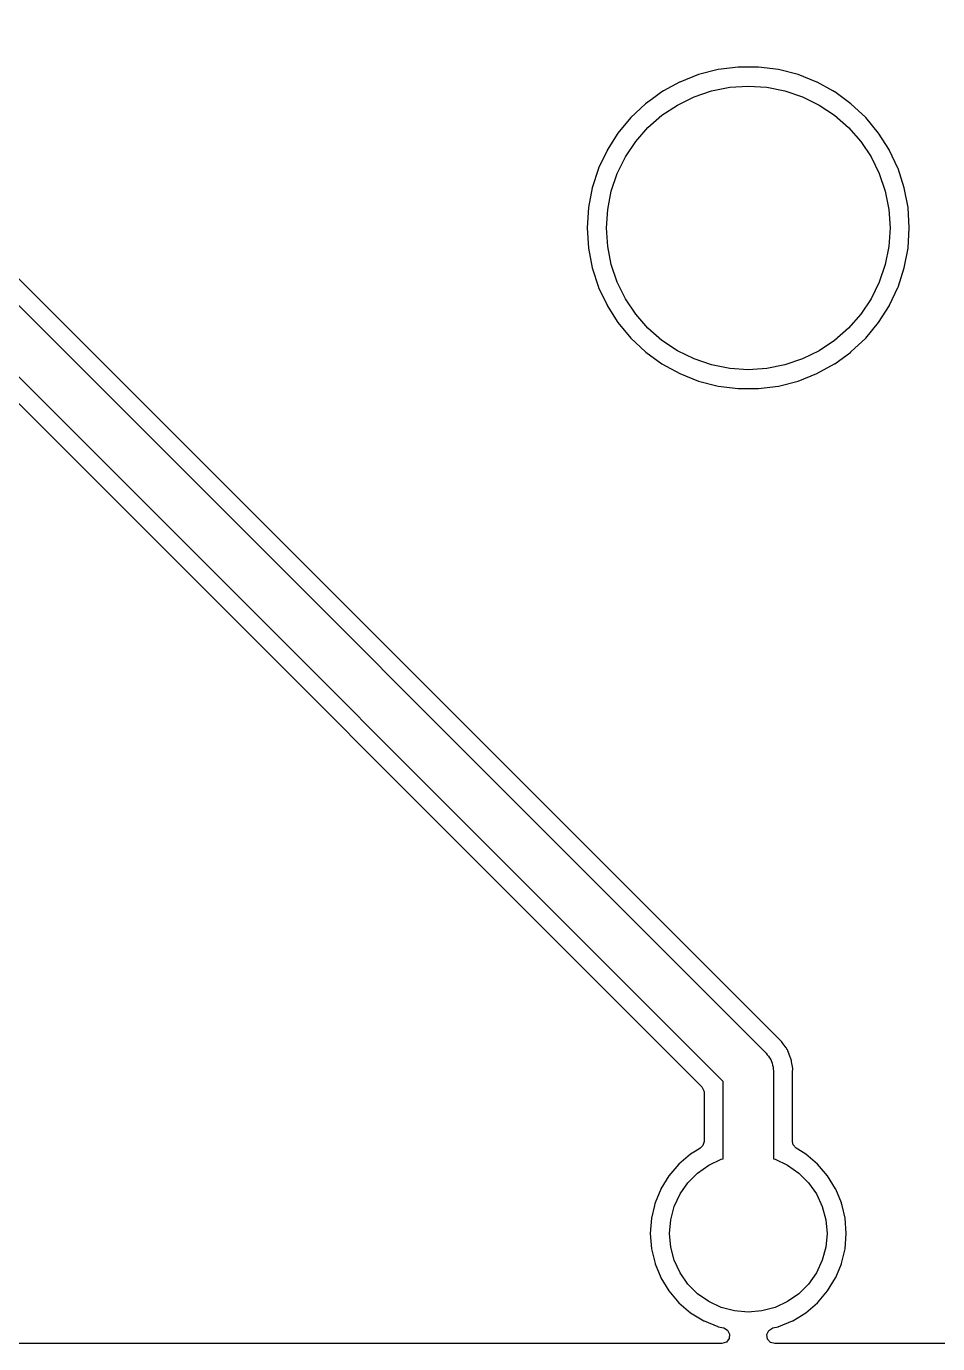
# Model space of a CAD drawing. Extents: x 0.03 to 3.57, y 0.02 to 2.81.
# Drawn here: x 0.599 to 1.168, y 0.02 to 0.842 of the extents above; entities that cross this region are included whole.
import ezdxf

# ---------------------------------------------------------------- set-up
doc = ezdxf.new("R2010")
doc.units = 0
doc.header["$MEASUREMENT"] = 0
doc.layers.add('BLACK', color=7, linetype='CONTINUOUS')

msp = doc.modelspace()

# ---------------------------------------------------------------- linework, layer by layer
at = {"layer": 'BLACK', "linetype": 'CONTINUOUS'}
for p, q in [((1.06882, 0.21018), (0.43662, 0.84238)), ((0.42614, 0.83614), (1.06114, 0.20114)), ((1.03115, 0.81537), (1.01891, 0.81222)), ((1.04368, 0.81695), (1.03115, 0.81537)), ((1.05632, 0.81695), (1.04368, 0.81695)), ((1.06885, 0.81537), (1.05632, 0.81695)), ((1.08109, 0.81222), (1.06885, 0.81537)), ((1.03425, 0.18348), (0.40848, 0.80925)), ((1.00703, 0.8075), (0.99714, 0.80207)), ((1.00716, 0.80757), (1.00703, 0.8075)), ((1.00703, 0.8075), (1.00703, 0.8075)), ((1.01891, 0.81222), (1.00716, 0.80757)), ((1.09284, 0.80757), (1.08109, 0.81222)), ((1.09297, 0.8075), (1.09284, 0.80757)), ((1.10286, 0.80207), (1.09297, 0.8075)), ((1.09297, 0.8075), (1.09297, 0.8075)), ((0.99596, 0.80139), (0.99008, 0.79712)), ((0.99609, 0.80149), (0.99596, 0.80139)), ((0.99596, 0.80139), (0.99596, 0.80139)), ((0.99714, 0.80207), (0.99609, 0.80149)), ((1.00571, 0.79325), (1.0161, 0.79837)), ((1.0161, 0.79837), (1.02707, 0.8021)), ((1.02707, 0.8021), (1.03844, 0.80436)), ((1.03844, 0.80436), (1.05, 0.80512)), ((1.05, 0.80512), (1.06156, 0.80436)), ((1.06156, 0.80436), (1.07293, 0.8021)), ((1.07293, 0.8021), (1.0839, 0.79837)), ((1.0839, 0.79837), (1.09429, 0.79325)), ((1.10391, 0.80149), (1.10286, 0.80207)), ((1.10404, 0.80139), (1.10391, 0.80149)), ((1.10992, 0.79712), (1.10404, 0.80139)), ((1.10404, 0.80139), (1.10404, 0.80139)), ((0.40503, 0.79597), (1.02097, 0.18003)), ((0.98587, 0.79406), (0.97666, 0.78541)), ((0.99008, 0.79712), (0.98587, 0.79406)), ((0.99607, 0.78681), (1.00571, 0.79325)), ((1.09429, 0.79325), (1.10393, 0.78681)), ((1.11413, 0.79406), (1.10992, 0.79712)), ((1.12334, 0.78541), (1.11413, 0.79406)), ((0.97666, 0.78541), (0.9686, 0.77567)), ((0.98736, 0.77917), (0.99607, 0.78681)), ((1.10393, 0.78681), (1.11264, 0.77917)), ((1.1314, 0.77567), (1.12334, 0.78541)), ((0.9686, 0.77567), (0.96183, 0.76501)), ((0.97972, 0.77046), (0.98736, 0.77917)), ((1.11264, 0.77917), (1.12028, 0.77046)), ((1.13817, 0.76501), (1.1314, 0.77567)), ((0.97328, 0.76083), (0.97972, 0.77046)), ((1.12028, 0.77046), (1.12671, 0.76083)), ((0.96177, 0.76486), (0.95652, 0.75371)), ((0.96183, 0.76501), (0.96177, 0.76487)), ((0.96177, 0.76487), (0.96177, 0.76486)), ((0.96816, 0.75043), (0.97328, 0.76083)), ((1.12671, 0.76083), (1.13184, 0.75043)), ((1.13823, 0.76487), (1.13817, 0.76501)), ((1.13823, 0.76486), (1.13823, 0.76487)), ((1.14348, 0.75371), (1.13823, 0.76486)), ((0.95645, 0.75357), (0.95255, 0.74156)), ((0.95652, 0.75371), (0.95645, 0.75357)), ((0.96444, 0.73946), (0.96816, 0.75043)), ((1.13184, 0.75043), (1.13556, 0.73946)), ((1.14355, 0.75357), (1.14348, 0.75371)), ((1.14745, 0.74156), (1.14355, 0.75357)), ((0.95255, 0.74156), (0.95018, 0.72915)), ((1.14982, 0.72915), (1.14745, 0.74156)), ((0.96218, 0.7281), (0.96444, 0.73946)), ((1.13556, 0.73946), (1.13782, 0.7281)), ((0.95018, 0.72915), (0.94939, 0.71654)), ((0.96142, 0.71654), (0.96218, 0.7281)), ((1.13782, 0.7281), (1.13858, 0.71654)), ((1.15061, 0.71654), (1.14982, 0.72915)), ((0.94939, 0.71654), (0.95018, 0.70393)), ((0.96218, 0.70497), (0.96142, 0.71654)), ((1.13858, 0.71654), (1.13782, 0.70497)), ((1.14982, 0.70393), (1.15061, 0.71654)), ((0.95018, 0.70393), (0.95255, 0.69151)), ((0.96444, 0.69361), (0.96218, 0.70497)), ((1.13782, 0.70497), (1.13556, 0.69361)), ((1.14745, 0.69151), (1.14982, 0.70393)), ((0.95255, 0.69151), (0.95645, 0.6795)), ((0.96816, 0.68264), (0.96444, 0.69361)), ((1.13556, 0.69361), (1.13184, 0.68264)), ((1.14355, 0.6795), (1.14745, 0.69151)), ((0.95645, 0.6795), (0.95652, 0.67936)), ((0.95652, 0.67936), (0.95652, 0.67936)), ((0.95652, 0.67936), (0.96177, 0.66821)), ((0.97328, 0.67224), (0.96816, 0.68264)), ((1.13184, 0.68264), (1.12671, 0.67224)), ((1.13823, 0.66821), (1.14348, 0.67936)), ((1.14348, 0.67936), (1.14355, 0.6795)), ((1.14348, 0.67936), (1.14348, 0.67936)), ((0.96177, 0.66821), (0.96177, 0.66821)), ((0.96177, 0.66821), (0.96183, 0.66807)), ((0.96183, 0.66807), (0.9686, 0.6574)), ((0.97972, 0.66261), (0.97328, 0.67224)), ((1.12671, 0.67224), (1.12028, 0.66261)), ((1.1314, 0.6574), (1.13817, 0.66807)), ((1.13817, 0.66807), (1.13823, 0.66821)), ((1.13823, 0.66821), (1.13823, 0.66821)), ((0.98736, 0.6539), (0.97972, 0.66261)), ((1.12028, 0.66261), (1.11264, 0.6539)), ((0.9686, 0.6574), (0.97666, 0.64766)), ((0.99607, 0.64626), (0.98736, 0.6539)), ((1.11264, 0.6539), (1.10393, 0.64626)), ((1.12334, 0.64766), (1.1314, 0.6574)), ((0.97666, 0.64766), (0.98587, 0.63901)), ((1.00571, 0.63982), (0.99607, 0.64626)), ((1.10393, 0.64626), (1.09429, 0.63982)), ((1.11413, 0.63901), (1.12334, 0.64766)), ((0.98587, 0.63901), (0.98599, 0.63892)), ((0.98599, 0.63892), (0.98599, 0.63892)), ((0.98599, 0.63892), (0.99596, 0.63168)), ((1.0161, 0.6347), (1.00571, 0.63982)), ((1.02707, 0.63097), (1.0161, 0.6347)), ((1.0839, 0.6347), (1.07293, 0.63097)), ((1.09429, 0.63982), (1.0839, 0.6347)), ((1.10404, 0.63168), (1.11401, 0.63892)), ((1.11401, 0.63892), (1.11413, 0.63901)), ((1.11401, 0.63892), (1.11401, 0.63892)), ((0.99596, 0.63168), (0.99596, 0.63168)), ((0.99596, 0.63168), (0.99609, 0.63159)), ((0.99609, 0.63159), (1.00716, 0.6255)), ((1.00716, 0.6255), (1.01891, 0.62085)), ((1.03844, 0.62871), (1.02707, 0.63097)), ((1.05, 0.62795), (1.03844, 0.62871)), ((1.06156, 0.62871), (1.05, 0.62795)), ((1.07293, 0.63097), (1.06156, 0.62871)), ((1.08109, 0.62085), (1.09284, 0.6255)), ((1.09284, 0.6255), (1.10391, 0.63159)), ((1.10391, 0.63159), (1.10404, 0.63168)), ((1.10404, 0.63168), (1.10404, 0.63168)), ((1.01891, 0.62085), (1.03115, 0.61771)), ((1.03115, 0.61771), (1.04368, 0.61612)), ((1.05632, 0.61612), (1.06885, 0.61771)), ((1.06885, 0.61771), (1.08109, 0.62085)), ((1.04368, 0.61612), (1.05632, 0.61612)), ((1.06903, 0.20998), (1.06882, 0.21018)), ((1.07084, 0.20837), (1.06903, 0.20998)), ((1.07225, 0.20632), (1.07084, 0.20837)), ((1.0724, 0.20611), (1.07225, 0.20632)), ((1.07373, 0.20438), (1.0724, 0.20611)), ((1.06114, 0.20114), (1.06186, 0.20013)), ((1.06186, 0.20013), (1.06274, 0.19926)), ((1.06274, 0.19926), (1.0633, 0.19815)), ((1.0633, 0.19815), (1.06403, 0.19715)), ((1.07391, 0.20414), (1.07373, 0.20438)), ((1.07403, 0.20387), (1.07391, 0.20414)), ((1.0741, 0.20375), (1.07403, 0.20387)), ((1.07439, 0.20324), (1.0741, 0.20375)), ((1.07445, 0.20312), (1.07439, 0.20324)), ((1.07462, 0.20287), (1.07445, 0.20312)), ((1.07473, 0.20259), (1.07462, 0.20287)), ((1.0755, 0.20055), (1.07473, 0.20259)), ((1.07473, 0.20259), (1.07473, 0.20259)), ((1.0756, 0.20031), (1.0755, 0.20055)), ((1.07648, 0.1983), (1.0756, 0.20031)), ((1.0766, 0.19803), (1.07648, 0.1983)), ((1.07665, 0.19773), (1.0766, 0.19803)), ((1.07669, 0.19761), (1.07665, 0.19773)), ((1.07684, 0.19704), (1.07669, 0.19761)), ((1.06403, 0.19715), (1.06441, 0.19597)), ((1.06441, 0.19597), (1.06498, 0.19487)), ((1.06498, 0.19487), (1.06517, 0.19364)), ((1.06517, 0.19364), (1.06555, 0.19246)), ((1.06555, 0.19246), (1.06555, 0.19122)), ((1.06555, 0.19122), (1.06575, 0.19)), ((1.06575, 0.19), (1.06575, 0.13512)), ((1.07687, 0.19691), (1.07684, 0.19704)), ((1.07698, 0.19663), (1.07687, 0.19691)), ((1.07702, 0.19633), (1.07698, 0.19663)), ((1.07728, 0.19416), (1.07702, 0.19633)), ((1.07702, 0.19633), (1.07702, 0.19633)), ((1.07732, 0.1939), (1.07728, 0.19416)), ((1.07774, 0.19145), (1.07732, 0.1939)), ((1.07759, 0.18924), (1.07774, 0.19145)), ((1.07759, 0.18921), (1.07759, 0.18924)), ((1.03425, 0.13512), (1.03425, 0.18348)), ((1.07758, 0.18887), (1.07759, 0.18921)), ((1.07758, 0.14605), (1.07758, 0.18887)), ((1.02097, 0.18003), (1.02231, 0.17758)), ((1.02231, 0.17758), (1.02242, 0.17652)), ((1.02242, 0.17652), (1.02242, 0.14605)), ((1.01903, 0.1412), (1.01401, 0.13812)), ((1.02005, 0.14182), (1.01903, 0.1412)), ((1.02163, 0.14337), (1.02005, 0.14182)), ((1.02242, 0.14605), (1.02163, 0.14337)), ((1.07807, 0.1439), (1.07758, 0.14605)), ((1.07995, 0.14182), (1.07807, 0.1439)), ((1.08097, 0.1412), (1.07995, 0.14182)), ((1.08599, 0.13812), (1.08097, 0.1412)), ((1.0067, 0.13188), (1.00046, 0.12457)), ((1.01401, 0.13812), (1.0067, 0.13188)), ((1.02539, 0.1312), (1.03317, 0.13483)), ((1.03317, 0.13483), (1.03425, 0.13512)), ((1.06575, 0.13512), (1.06683, 0.13483)), ((1.06683, 0.13483), (1.07461, 0.1312)), ((1.0933, 0.13188), (1.08599, 0.13812)), ((1.09954, 0.12457), (1.0933, 0.13188)), ((1.00046, 0.12457), (0.99544, 0.11638)), ((1.0123, 0.12022), (1.01837, 0.12628)), ((1.01837, 0.12628), (1.02539, 0.1312)), ((1.07461, 0.1312), (1.08163, 0.12628)), ((1.08163, 0.12628), (1.0877, 0.12022)), ((1.10456, 0.11638), (1.09954, 0.12457)), ((0.99537, 0.1162), (0.99184, 0.10768)), ((0.99544, 0.11638), (0.99537, 0.1162)), ((0.99537, 0.1162), (0.99537, 0.1162)), ((1.00738, 0.11319), (1.0123, 0.12022)), ((1.0877, 0.12022), (1.09262, 0.11319)), ((1.10463, 0.1162), (1.10456, 0.11638)), ((1.10816, 0.10768), (1.10463, 0.1162)), ((1.10463, 0.1162), (1.10463, 0.1162)), ((0.99172, 0.10731), (0.99138, 0.10591)), ((0.99177, 0.1075), (0.99172, 0.10731)), ((0.99172, 0.10731), (0.99172, 0.10731)), ((0.99184, 0.10768), (0.99177, 0.1075)), ((0.99184, 0.10768), (0.99184, 0.10768)), ((1.00376, 0.10541), (1.00738, 0.11319)), ((1.09262, 0.11319), (1.09624, 0.10541)), ((1.10824, 0.1075), (1.10816, 0.10768)), ((1.10816, 0.10768), (1.10816, 0.10768)), ((1.10828, 0.10731), (1.10824, 0.1075)), ((1.10862, 0.10591), (1.10828, 0.10731)), ((1.10828, 0.10731), (1.10828, 0.10731)), ((0.99138, 0.10591), (0.98952, 0.09816)), ((1.00154, 0.09713), (1.00376, 0.10541)), ((1.09624, 0.10541), (1.09846, 0.09713)), ((1.11048, 0.09816), (1.10862, 0.10591)), ((0.98952, 0.09816), (0.98877, 0.08858)), ((1.00079, 0.08858), (1.00154, 0.09713)), ((1.09846, 0.09713), (1.09921, 0.08858)), ((1.11123, 0.08858), (1.11048, 0.09816)), ((0.98877, 0.08858), (0.98952, 0.079)), ((1.00154, 0.08004), (1.00079, 0.08858)), ((1.09921, 0.08858), (1.09846, 0.08004)), ((1.11048, 0.079), (1.11123, 0.08858)), ((0.98952, 0.079), (0.99177, 0.06966)), ((1.00376, 0.07175), (1.00154, 0.08004)), ((1.09846, 0.08004), (1.09624, 0.07175)), ((1.10824, 0.06966), (1.11048, 0.079)), ((0.99177, 0.06966), (0.99184, 0.06948)), ((0.99184, 0.06948), (0.99184, 0.06948)), ((0.99184, 0.06948), (0.99537, 0.06096)), ((1.00738, 0.06398), (1.00376, 0.07175)), ((1.09624, 0.07175), (1.09262, 0.06398)), ((1.10463, 0.06096), (1.10816, 0.06948)), ((1.10816, 0.06948), (1.10824, 0.06966)), ((1.10816, 0.06948), (1.10816, 0.06948)), ((0.99537, 0.06096), (0.99544, 0.06078)), ((0.99544, 0.06078), (1.00046, 0.05259)), ((1.0123, 0.05695), (1.00738, 0.06398)), ((1.09262, 0.06398), (1.0877, 0.05695)), ((1.09954, 0.05259), (1.10456, 0.06078)), ((1.10456, 0.06078), (1.10463, 0.06096)), ((1.00046, 0.05259), (1.0067, 0.04529)), ((1.01837, 0.05088), (1.0123, 0.05695)), ((1.02539, 0.04596), (1.01837, 0.05088)), ((1.08163, 0.05088), (1.07461, 0.04596)), ((1.0877, 0.05695), (1.08163, 0.05088)), ((1.0933, 0.04529), (1.09954, 0.05259)), ((1.0067, 0.04529), (1.01401, 0.03904)), ((1.03317, 0.04234), (1.02539, 0.04596)), ((1.04145, 0.04012), (1.03317, 0.04234)), ((1.06683, 0.04234), (1.05855, 0.04012)), ((1.07461, 0.04596), (1.06683, 0.04234)), ((1.08599, 0.03904), (1.0933, 0.04529)), ((1.01401, 0.03904), (1.0222, 0.03402)), ((1.0222, 0.03402), (1.02238, 0.03395)), ((1.02238, 0.03395), (1.02238, 0.03395)), ((1.02238, 0.03395), (1.0309, 0.03042)), ((1.05, 0.03937), (1.04145, 0.04012)), ((1.05855, 0.04012), (1.05, 0.03937)), ((1.0691, 0.03042), (1.07762, 0.03395)), ((1.07762, 0.03395), (1.0778, 0.03402)), ((1.07762, 0.03395), (1.07762, 0.03395)), ((1.0778, 0.03402), (1.08599, 0.03904)), ((1.0309, 0.03042), (1.0309, 0.03042)), ((1.0309, 0.03042), (1.03108, 0.03035)), ((1.03108, 0.03035), (1.03127, 0.0303)), ((1.03127, 0.0303), (1.03127, 0.0303)), ((1.03127, 0.0303), (1.03465, 0.02949)), ((1.03465, 0.02949), (1.03708, 0.0281)), ((1.03708, 0.0281), (1.03837, 0.02562)), ((1.03837, 0.02562), (1.03811, 0.02283)), ((1.06159, 0.02537), (1.06275, 0.02791)), ((1.06199, 0.0226), (1.06159, 0.02537)), ((1.06275, 0.02791), (1.06535, 0.02949)), ((1.06535, 0.02949), (1.06873, 0.0303)), ((1.06873, 0.0303), (1.06892, 0.03035)), ((1.06873, 0.0303), (1.06873, 0.0303)), ((1.06892, 0.03035), (1.0691, 0.03042)), ((1.0691, 0.03042), (1.0691, 0.03042)), ((1.0335, 0.0197), (0.03467, 0.0197)), ((1.03638, 0.02063), (1.0335, 0.0197)), ((1.03811, 0.02283), (1.03638, 0.02063)), ((1.06382, 0.02049), (1.06199, 0.0226)), ((1.0665, 0.0197), (1.06382, 0.02049)), ((2.5335, 0.0197), (1.0665, 0.0197))]:
    msp.add_line(p, q, dxfattribs=at)

doc.saveas('drawing.dxf')
